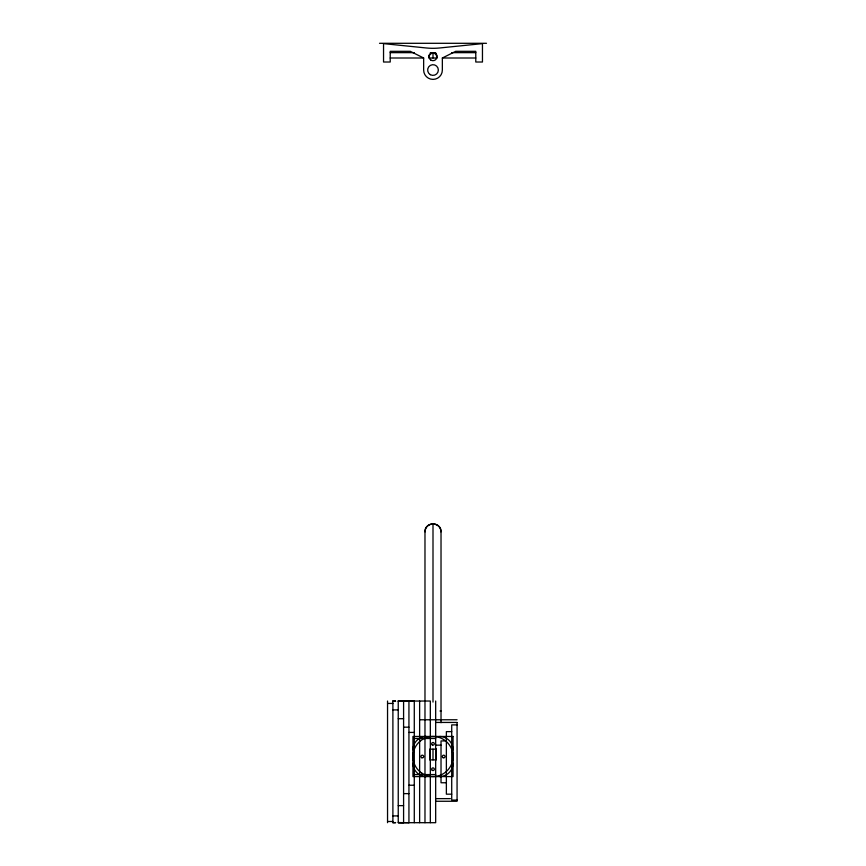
<?xml version="1.0" encoding="UTF-8"?>
<svg xmlns="http://www.w3.org/2000/svg" width="866" height="866" viewBox="0 0 866 866"><rect width="100%" height="100%" fill="white"/><g stroke="black" fill="none" stroke-linecap="round" stroke-linejoin="round"><path stroke-width="1.3" d="M424.979 822.689L424.979 531.865C424.481 521.505 441.519 521.505 441.021 531.865L441.021 722.699M436.929 57.448L435.977 53.984L436.778 55.327M429.222 55.327L432.177 52.739L435.977 53.984L433.747 52.729L431.181 53.097L429.352 54.991L429.092 57.557M442.353 58L455.722 51.321L475.78 51.321L475.78 62.016L482.459 62.016L482.459 43.625L439.755 47.966A66.844 66.844 0 0 1 426.245 47.966L383.541 43.625L383.541 62.016L390.22 62.016L390.22 51.321L410.278 51.321L423.647 58L423.647 70.038A9.353 9.353 0 0 0 433 79.391A9.353 9.353 0 0 0 442.353 70.038L442.353 58L475.78 58M395.567 701.07L392.893 701.103L392.893 822.689L395.567 822.592M430.326 822.689L430.326 701.027L398.241 701.07L398.241 822.689L435.674 822.7L435.674 701.027M379.525 43.3L486.476 43.3M390.22 52.653L414.284 52.653M430.326 52.653L435.674 52.653M451.716 52.653L475.78 52.653M390.22 58L423.647 58M428.995 58L437.005 58M387.546 703.441L392.893 703.441M392.893 709.904L398.241 709.904M440.015 711.008L441.021 711.008M398.241 718.704L403.588 718.704M419.631 719.765L457.064 719.765M435.674 722.439L457.064 722.439M457.064 724.896L451.716 724.896L451.716 800.076L457.064 800.076M403.588 727.18L408.936 727.18M451.716 731.618L446.369 731.618L446.369 794.176L451.716 794.176M408.936 732.43L414.284 732.43M414.284 738.482L435.674 738.482M446.369 740.928L441.021 740.928L441.021 782.756L446.369 782.756M435.674 745.15L441.021 745.15M414.284 774.572L435.674 774.572M408.936 785.235L414.284 785.235M403.588 793.624L408.936 793.624M435.674 798.636L450.374 798.636M435.674 801.267L457.064 801.267L457.064 722.569M398.241 805.64L403.588 805.64M392.893 815.913L398.241 815.913M387.546 821.498L392.893 821.498M392.893 822.678L395.567 822.7M392.893 701.124L395.567 701.319L392.893 701.103M433 52.685L433 57.979M425.065 531.865A8.151 7.913 0 0 1 433 523.757L433 702.077M433 749.177L433 759.872M419.631 701.027L419.631 822.689M414.284 701.049L414.284 822.689M387.546 701.027L387.546 822.689M433 523.757A8.151 7.913 0 0 1 440.935 531.865M426.321 776.575A13.369 13.369 0 0 1 412.952 763.206M453.048 763.206A13.369 13.369 0 0 1 439.679 776.575M439.679 736.468A13.369 13.369 0 0 1 453.048 749.837M412.952 749.837A13.369 13.369 0 0 1 426.321 736.468M453.048 736.468L412.952 736.468L412.952 776.575L453.048 776.575L453.048 736.468M436.345 749.177L429.655 749.177L429.655 759.872L436.345 759.872L436.345 749.177M408.936 822.7L398.241 822.592L403.588 822.7L403.588 701.049L414.284 701.168L408.936 701.07L408.936 822.689M403.588 701.124L398.241 701.07L403.588 701.124M430.326 74.671A5.348 5.348 0 0 0 438.348 70.038A5.348 5.348 0 0 0 430.326 65.405A5.348 5.348 0 0 0 430.326 74.671M430.748 59.992A4.005 4.005 0 0 0 437.005 56.95A4.005 4.005 0 0 0 431.246 53.064A4.005 4.005 0 0 0 430.748 59.992M421.634 757.685A1.331 1.331 0 0 0 423.647 756.527A1.331 1.331 0 0 0 421.634 755.368A1.331 1.331 0 0 0 421.634 757.685M443.024 757.685A1.331 1.331 0 0 0 445.027 756.527A1.331 1.331 0 0 0 443.024 755.368A1.331 1.331 0 0 0 443.024 757.685M432.329 744.987A1.331 1.331 0 0 0 434.331 743.829A1.331 1.331 0 0 0 432.329 742.671A1.331 1.331 0 0 0 432.329 744.987M432.329 770.383A1.331 1.331 0 0 0 434.331 769.225A1.331 1.331 0 0 0 432.329 768.066A1.331 1.331 0 0 0 432.329 770.383M421.764 773.132A20.048 20.048 0 0 0 453.005 757.956A20.048 20.048 0 0 0 424.243 738.492A20.048 20.048 0 0 0 421.764 773.132"/></g></svg>
